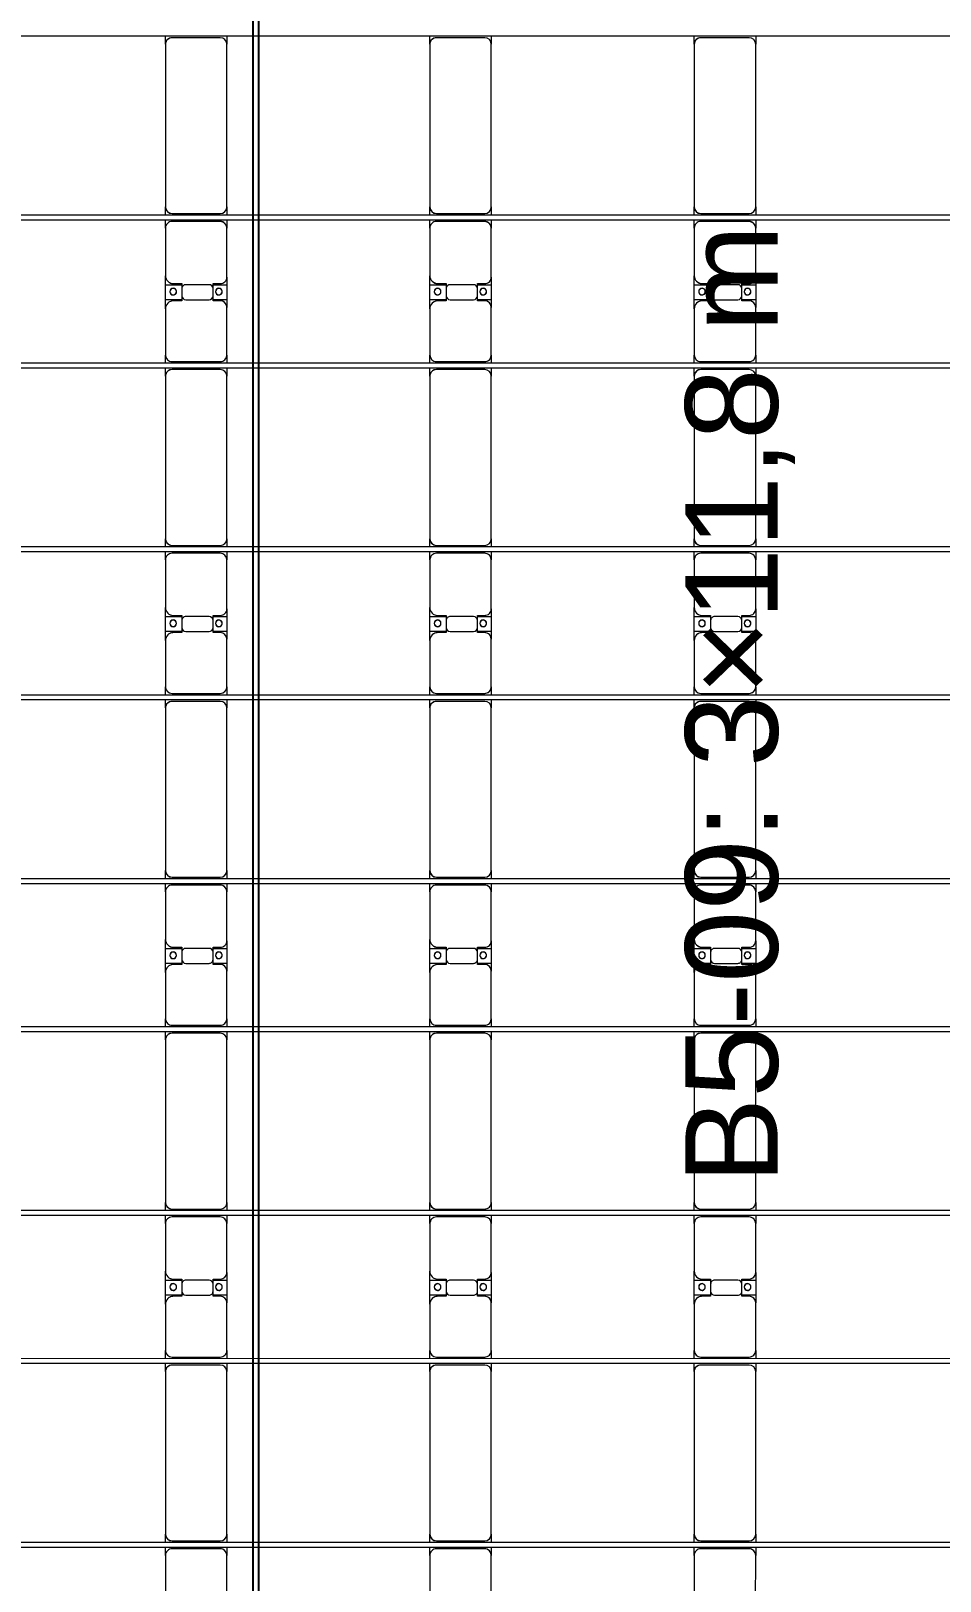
# Model space of a CAD drawing. Header units: millimetres. Extents: x -147246 to 112336, y -213734 to -86506.
# Drawn here: x -5364 to 1512, y -119960 to -108235 of the extents above; entities that cross this region are included whole.
import ezdxf

# ---------------------------------------------------------------- set-up
doc = ezdxf.new("R2010")
doc.units = ezdxf.units.MM
doc.layers.add('A-GENM', color=13, linetype='Continuous', lineweight=9)
doc.layers.add('S-BEAM', color=12, linetype='Continuous', lineweight=9)
doc.layers.add('GC-GHI CHU', color=2, linetype='Continuous')
doc.styles.add('GC_VN', font='arial.ttf')

# ---------------------------------------------------------------- blocks, each defined once
blk = doc.blocks.new('Dầm C52 - Dầm C52-18766-BỐ TRÍ KHUNG KẾT CẤU BÈ PIN 05')
at = {"layer": 'S-BEAM', "color": 1}
blk.add_line((-74474, 20), (74474, 20), dxfattribs=at)
blk = doc.blocks.new('Dầm C52 - Dầm C52-18767-BỐ TRÍ KHUNG KẾT CẤU BÈ PIN 05')
at = {"layer": 'S-BEAM', "color": 1}
for p, q in [((-74474, 20), (74474, 20)), ((74474, -20), (-74474, -20))]:
    blk.add_line(p, q, dxfattribs=at)
blk = doc.blocks.new('Dầm C52 - Dầm C52-18768-BỐ TRÍ KHUNG KẾT CẤU BÈ PIN 05')
at = {"layer": 'S-BEAM', "color": 1}
for p, q in [((-74474, 20), (74474, 20)), ((74474, -20), (-74474, -20))]:
    blk.add_line(p, q, dxfattribs=at)
blk = doc.blocks.new('Dầm C52 - Dầm C52-18769-BỐ TRÍ KHUNG KẾT CẤU BÈ PIN 05')
at = {"layer": 'S-BEAM', "color": 1}
for p, q in [((-74474, 20), (74474, 20)), ((74474, -20), (-74474, -20))]:
    blk.add_line(p, q, dxfattribs=at)
blk = doc.blocks.new('Dầm C52 - Dầm C52-18770-BỐ TRÍ KHUNG KẾT CẤU BÈ PIN 05')
at = {"layer": 'S-BEAM', "color": 1}
for p, q in [((-74474, 20), (74474, 20)), ((74474, -20), (-74474, -20))]:
    blk.add_line(p, q, dxfattribs=at)
blk = doc.blocks.new('Dầm C52 - Dầm C52-18771-BỐ TRÍ KHUNG KẾT CẤU BÈ PIN 05')
at = {"layer": 'S-BEAM', "color": 1}
for p, q in [((-74474, 20), (74474, 20)), ((74474, -20), (-74474, -20))]:
    blk.add_line(p, q, dxfattribs=at)
blk = doc.blocks.new('Dai phao do pin - DẢI PHAO ĐỠ PIN-V71-BỐ TRÍ KHUNG KẾT CẤU BÈ PIN 05')
at = {"layer": 'A-GENM', "color": 7}
for p, q in [((11869, 223), (11930, 223)), ((11880, 173), (11880, -192)), ((13160, 223), (11930, 223)), ((13160, 223), (13219, 223)), ((13210, -192), (13210, 173)), ((13259, 223), (13320, 223)), ((13270, 173), (13270, -192)), ((13690, 223), (13320, 223)), ((13690, 223), (13862, 223)), ((13740, 118), (13740, 173)), ((13832, 118), (13740, 118)), ((13748, 223), (13920, 223)), ((13748, 118), (13748, 223)), ((13870, 118), (13778, 118)), ((13862, 223), (13862, 118)), ((13870, 173), (13870, 118)), ((14280, 223), (13920, 223)), ((14280, 223), (14339, 223)), ((14330, -192), (14330, 173)), ((14379, 223), (14440, 223)), ((14390, 173), (14390, -192)), ((15670, 223), (14440, 223)), ((15670, 223), (15729, 223)), ((15720, -192), (15720, 173)), ((15769, 223), (15830, 223)), ((15780, 173), (15780, -192)), ((16200, 223), (15830, 223)), ((16200, 223), (16372, 223)), ((16250, 118), (16250, 173)), ((16342, 118), (16250, 118)), ((16258, 223), (16430, 223)), ((16258, 118), (16258, 223)), ((16380, 118), (16288, 118)), ((16372, 223), (16372, 118)), ((16380, 173), (16380, 118)), ((16790, 223), (16430, 223)), ((16790, 223), (16849, 223)), ((16840, -192), (16840, 173)), ((16889, 223), (16950, 223)), ((16900, 173), (16900, -192)), ((18180, 223), (16950, 223)), ((18180, 223), (18239, 223)), ((18230, -192), (18230, 173)), ((18279, 223), (18340, 223)), ((18290, 173), (18290, -192)), ((18710, 223), (18340, 223)), ((18710, 223), (18882, 223)), ((18760, 118), (18760, 173)), ((18852, 118), (18760, 118)), ((18768, 223), (18940, 223)), ((18768, 118), (18768, 223)), ((18890, 118), (18798, 118)), ((18882, 223), (18882, 118)), ((18890, 173), (18890, 118)), ((19300, 223), (18940, 223)), ((19300, 223), (19359, 223)), ((19350, -192), (19350, 173)), ((19399, 223), (19460, 223)), ((19410, 173), (19410, -192)), ((20690, 223), (19460, 223)), ((20690, 223), (20749, 223)), ((20740, -192), (20740, 173)), ((20789, 223), (20850, 223)), ((20800, 173), (20800, -192)), ((21220, 223), (20850, 223)), ((21220, 223), (21392, 223)), ((21270, 118), (21270, 173)), ((21362, 118), (21270, 118)), ((21278, 223), (21450, 223)), ((21278, 118), (21278, 223)), ((21400, 118), (21308, 118)), ((21392, 223), (21392, 118)), ((21400, 173), (21400, 118)), ((21810, 223), (21450, 223)), ((21810, 223), (21869, 223)), ((21860, -192), (21860, 173)), ((21909, 223), (21970, 223)), ((21920, 173), (21920, -192)), ((23200, 223), (21970, 223)), ((23200, 223), (23259, 223)), ((23250, -192), (23250, 173)), ((23299, 223), (23360, 223)), ((23310, 173), (23310, -192)), ((23730, 223), (23360, 223)), ((13748, 88), (13748, -88)), ((13862, -88), (13862, 88)), ((16258, 88), (16258, -88)), ((16372, -88), (16372, 88)), ((18768, 88), (18768, -88)), ((18882, -88), (18882, 88)), ((21278, 88), (21278, -88)), ((21392, -88), (21392, 88)), ((13740, -182), (13740, -118)), ((13740, -118), (13832, -118)), ((13748, -242), (13748, -118)), ((13778, -118), (13870, -118)), ((13862, -118), (13862, -242)), ((13870, -118), (13870, -182)), ((16250, -182), (16250, -118)), ((16250, -118), (16342, -118)), ((16258, -242), (16258, -118)), ((16288, -118), (16380, -118)), ((16372, -118), (16372, -242)), ((16380, -118), (16380, -182)), ((18760, -182), (18760, -118)), ((18760, -118), (18852, -118)), ((18768, -242), (18768, -118)), ((18798, -118), (18890, -118)), ((18882, -118), (18882, -242)), ((18890, -118), (18890, -182)), ((21270, -182), (21270, -118)), ((21270, -118), (21362, -118)), ((21278, -242), (21278, -118)), ((21308, -118), (21400, -118)), ((21392, -118), (21392, -242)), ((21400, -118), (21400, -182)), ((11930, -242), (11869, -242)), ((11930, -242), (13160, -242)), ((13219, -242), (13160, -242)), ((13320, -242), (13259, -242)), ((13320, -242), (13680, -242)), ((13862, -242), (13680, -242)), ((13930, -242), (13748, -242)), ((13930, -242), (14280, -242)), ((14339, -242), (14280, -242)), ((14440, -242), (14379, -242)), ((14440, -242), (15670, -242)), ((15729, -242), (15670, -242)), ((15830, -242), (15769, -242)), ((15830, -242), (16190, -242)), ((16372, -242), (16190, -242)), ((16440, -242), (16258, -242)), ((16440, -242), (16790, -242)), ((16849, -242), (16790, -242)), ((16950, -242), (16889, -242)), ((16950, -242), (18180, -242)), ((18239, -242), (18180, -242)), ((18340, -242), (18279, -242)), ((18340, -242), (18700, -242)), ((18882, -242), (18700, -242)), ((18950, -242), (18768, -242)), ((18950, -242), (19300, -242)), ((19359, -242), (19300, -242)), ((19460, -242), (19399, -242)), ((19460, -242), (20690, -242)), ((20749, -242), (20690, -242)), ((20850, -242), (20789, -242)), ((20850, -242), (21210, -242)), ((21392, -242), (21210, -242)), ((21460, -242), (21278, -242)), ((21460, -242), (21810, -242)), ((21869, -242), (21810, -242)), ((21970, -242), (21909, -242)), ((21970, -242), (23200, -242)), ((23259, -242), (23200, -242)), ((23360, -242), (23299, -242)), ((23360, -242), (23720, -242))]:
    blk.add_line(p, q, dxfattribs=at)
for centre, radius, start, end in [((11930, 173), 50, 90, 180), ((11930, 173), 50, 90, 180), ((13160, 173), 50, 0, 90), ((13160, 173), 50, 45, 90), ((13320, 173), 50, 90, 180), ((13320, 173), 50, 135, 180), ((13690, 173), 50, 360, 90), ((13690, 173), 50, 360, 45), ((13778, 88), 30, 90, 180), ((13799, 162), 25, 0, 180), ((13799, 162), 25, 180, 0), ((13801, 162), 25, 360, 180), ((13801, 162), 25, 180, 360), ((13832, 88), 30, 0, 90), ((13920, 173), 50, 90, 180), ((13920, 173), 50, 135, 180), ((14280, 173), 50, 0, 90), ((14280, 173), 50, 0, 45), ((14440, 173), 50, 90, 180), ((14440, 173), 50, 90, 180), ((15670, 173), 50, 0, 90), ((15670, 173), 50, 45, 90), ((15830, 173), 50, 90, 180), ((15830, 173), 50, 135, 180), ((16200, 173), 50, 360, 90), ((16200, 173), 50, 360, 45), ((16288, 88), 30, 90, 180), ((16309, 162), 25, 360, 180), ((16309, 162), 25, 180, 0), ((16311, 162), 25, 0, 180), ((16311, 162), 25, 180, 0), ((16342, 88), 30, 0, 90), ((16430, 173), 50, 90, 180), ((16430, 173), 50, 135, 180), ((16790, 173), 50, 0, 90), ((16790, 173), 50, 0, 45), ((16950, 173), 50, 90, 180), ((16950, 173), 50, 90, 180), ((18180, 173), 50, 0, 90), ((18180, 173), 50, 45, 90), ((18340, 173), 50, 90, 180), ((18340, 173), 50, 135, 180), ((18710, 173), 50, 360, 90), ((18710, 173), 50, 360, 45), ((18798, 88), 30, 90, 180), ((18819, 162), 25, 0, 180), ((18819, 162), 25, 180, 0), ((18821, 162), 25, 360, 180), ((18821, 162), 25, 180, 0), ((18852, 88), 30, 360, 90), ((18940, 173), 50, 90, 180), ((18940, 173), 50, 135, 180), ((19300, 173), 50, 0, 90), ((19300, 173), 50, 0, 45), ((19460, 173), 50, 90, 180), ((19460, 173), 50, 90, 180), ((20690, 173), 50, 360, 90), ((20690, 173), 50, 45, 90), ((20850, 173), 50, 90, 180), ((20850, 173), 50, 135, 180), ((21220, 173), 50, 0, 90), ((21220, 173), 50, 0, 45), ((21308, 88), 30, 90, 180), ((21329, 162), 25, 360, 180), ((21329, 162), 25, 180, 0), ((21331, 162), 25, 360, 180), ((21331, 162), 25, 180, 360), ((21362, 88), 30, 360, 90), ((21450, 173), 50, 90, 180), ((21450, 173), 50, 135, 180), ((21810, 173), 50, 360, 90), ((21810, 173), 50, 0, 45), ((21970, 173), 50, 90, 180), ((21970, 173), 50, 90, 180), ((23200, 173), 50, 0, 90), ((23200, 173), 50, 45, 90), ((23360, 173), 50, 90, 180), ((23360, 173), 50, 135, 180), ((13778, -88), 30, 180, 270), ((13832, -88), 30, 270, 0), ((16288, -88), 30, 180, 270), ((16342, -88), 30, 270, 360), ((18798, -88), 30, 180, 270), ((18852, -88), 30, 270, 0), ((21308, -88), 30, 180, 270), ((21362, -88), 30, 270, 0), ((11930, -192), 50, 180, 270), ((11930, -192), 50, 180, 255), ((13160, -192), 50, 270, 0), ((13160, -192), 50, 270, 345), ((13320, -192), 50, 180, 270), ((13320, -192), 50, 180, 225), ((13680, -182), 60, 270, 360), ((13680, -182), 60, 330, 360), ((13799, -183), 25, 0, 180), ((13799, -183), 25, 180, 0), ((13801, -183), 25, 360, 180), ((13801, -183), 25, 180, 0), ((13930, -182), 60, 180, 270), ((13930, -182), 60, 180, 210), ((14280, -192), 50, 270, 360), ((14280, -192), 50, 315, 360), ((14440, -192), 50, 180, 270), ((14440, -192), 50, 180, 255), ((15670, -192), 50, 270, 0), ((15670, -192), 50, 270, 345), ((15830, -192), 50, 180, 270), ((15830, -192), 50, 180, 225), ((16190, -182), 60, 270, 0), ((16190, -182), 60, 330, 0), ((16309, -183), 25, 0, 180), ((16309, -183), 25, 180, 0), ((16311, -183), 25, 0, 180), ((16311, -183), 25, 180, 0), ((16440, -182), 60, 180, 270), ((16440, -182), 60, 180, 210), ((16790, -192), 50, 270, 0), ((16790, -192), 50, 315, 0), ((16950, -192), 50, 180, 270), ((16950, -192), 50, 180, 255), ((18180, -192), 50, 270, 0), ((18180, -192), 50, 270, 345), ((18340, -192), 50, 180, 270), ((18340, -192), 50, 180, 225), ((18700, -182), 60, 270, 0), ((18700, -182), 60, 330, 0), ((18819, -183), 25, 0, 180), ((18819, -183), 25, 180, 0), ((18821, -183), 25, 0, 180), ((18821, -183), 25, 180, 360), ((18950, -182), 60, 180, 270), ((18950, -182), 60, 180, 210), ((19300, -192), 50, 270, 0), ((19300, -192), 50, 315, 0), ((19460, -192), 50, 180, 270), ((19460, -192), 50, 180, 255), ((20690, -192), 50, 270, 360), ((20690, -192), 50, 270, 345), ((20850, -192), 50, 180, 270), ((20850, -192), 50, 180, 225), ((21210, -182), 60, 270, 360), ((21210, -182), 60, 330, 360), ((21329, -183), 25, 360, 180), ((21329, -183), 25, 180, 360), ((21331, -183), 25, 360, 180), ((21331, -183), 25, 180, 360), ((21460, -182), 60, 180, 270), ((21460, -182), 60, 180, 210), ((21810, -192), 50, 270, 360), ((21810, -192), 50, 315, 360), ((21970, -192), 50, 180, 270), ((21970, -192), 50, 180, 255), ((23200, -192), 50, 270, 0), ((23200, -192), 50, 270, 345), ((23360, -192), 50, 180, 270), ((23360, -192), 50, 180, 225)]:
    blk.add_arc(centre, radius, start, end, dxfattribs=at)
blk = doc.blocks.new('Dai phao do pin - DẢI PHAO ĐỠ PIN-V72-BỐ TRÍ KHUNG KẾT CẤU BÈ PIN 05')
at = {"layer": 'A-GENM', "color": 7}
for p, q in [((11869, 223), (11930, 223)), ((11880, 173), (11880, -192)), ((13160, 223), (11930, 223)), ((13160, 223), (13219, 223)), ((13210, -192), (13210, 173)), ((13259, 223), (13320, 223)), ((13270, 173), (13270, -192)), ((13690, 223), (13320, 223)), ((13690, 223), (13862, 223)), ((13740, 118), (13740, 173)), ((13832, 118), (13740, 118)), ((13748, 223), (13920, 223)), ((13748, 118), (13748, 223)), ((13870, 118), (13778, 118)), ((13862, 223), (13862, 118)), ((13870, 173), (13870, 118)), ((14280, 223), (13920, 223)), ((14280, 223), (14339, 223)), ((14330, -192), (14330, 173)), ((14379, 223), (14440, 223)), ((14390, 173), (14390, -192)), ((15670, 223), (14440, 223)), ((15670, 223), (15729, 223)), ((15720, -192), (15720, 173)), ((15769, 223), (15830, 223)), ((15780, 173), (15780, -192)), ((16200, 223), (15830, 223)), ((16200, 223), (16372, 223)), ((16250, 118), (16250, 173)), ((16342, 118), (16250, 118)), ((16258, 223), (16430, 223)), ((16258, 118), (16258, 223)), ((16380, 118), (16288, 118)), ((16372, 223), (16372, 118)), ((16380, 173), (16380, 118)), ((16790, 223), (16430, 223)), ((16790, 223), (16849, 223)), ((16840, -192), (16840, 173)), ((16889, 223), (16950, 223)), ((16900, 173), (16900, -192)), ((18180, 223), (16950, 223)), ((18180, 223), (18239, 223)), ((18230, -192), (18230, 173)), ((18279, 223), (18340, 223)), ((18290, 173), (18290, -192)), ((18710, 223), (18340, 223)), ((18710, 223), (18882, 223)), ((18760, 118), (18760, 173)), ((18852, 118), (18760, 118)), ((18768, 223), (18940, 223)), ((18768, 118), (18768, 223)), ((18890, 118), (18798, 118)), ((18882, 223), (18882, 118)), ((18890, 173), (18890, 118)), ((19300, 223), (18940, 223)), ((19300, 223), (19359, 223)), ((19350, -192), (19350, 173)), ((19399, 223), (19460, 223)), ((19410, 173), (19410, -192)), ((20690, 223), (19460, 223)), ((20690, 223), (20749, 223)), ((20740, -192), (20740, 173)), ((20789, 223), (20850, 223)), ((20800, 173), (20800, -192)), ((21220, 223), (20850, 223)), ((21220, 223), (21392, 223)), ((21270, 118), (21270, 173)), ((21362, 118), (21270, 118)), ((21278, 223), (21450, 223)), ((21278, 118), (21278, 223)), ((21400, 118), (21308, 118)), ((21392, 223), (21392, 118)), ((21400, 173), (21400, 118)), ((21810, 223), (21450, 223)), ((21810, 223), (21869, 223)), ((21860, -192), (21860, 173)), ((21909, 223), (21970, 223)), ((21920, 173), (21920, -192)), ((23200, 223), (21970, 223)), ((23200, 223), (23259, 223)), ((23250, -192), (23250, 173)), ((23299, 223), (23360, 223)), ((23310, 173), (23310, -192)), ((23730, 223), (23360, 223)), ((13748, 88), (13748, -88)), ((13862, -88), (13862, 88)), ((16258, 88), (16258, -88)), ((16372, -88), (16372, 88)), ((18768, 88), (18768, -88)), ((18882, -88), (18882, 88)), ((21278, 88), (21278, -88)), ((21392, -88), (21392, 88)), ((13740, -182), (13740, -118)), ((13740, -118), (13832, -118)), ((13748, -242), (13748, -118)), ((13778, -118), (13870, -118)), ((13862, -118), (13862, -242)), ((13870, -118), (13870, -182)), ((16250, -182), (16250, -118)), ((16250, -118), (16342, -118)), ((16258, -242), (16258, -118)), ((16288, -118), (16380, -118)), ((16372, -118), (16372, -242)), ((16380, -118), (16380, -182)), ((18760, -182), (18760, -118)), ((18760, -118), (18852, -118)), ((18768, -242), (18768, -118)), ((18798, -118), (18890, -118)), ((18882, -118), (18882, -242)), ((18890, -118), (18890, -182)), ((21270, -182), (21270, -118)), ((21270, -118), (21362, -118)), ((21278, -242), (21278, -118)), ((21308, -118), (21400, -118)), ((21392, -118), (21392, -242)), ((21400, -118), (21400, -182)), ((11930, -242), (11869, -242)), ((11930, -242), (13160, -242)), ((13219, -242), (13160, -242)), ((13320, -242), (13259, -242)), ((13320, -242), (13680, -242)), ((13862, -242), (13680, -242)), ((13930, -242), (13748, -242)), ((13930, -242), (14280, -242)), ((14339, -242), (14280, -242)), ((14440, -242), (14379, -242)), ((14440, -242), (15670, -242)), ((15729, -242), (15670, -242)), ((15830, -242), (15769, -242)), ((15830, -242), (16190, -242)), ((16372, -242), (16190, -242)), ((16440, -242), (16258, -242)), ((16440, -242), (16790, -242)), ((16849, -242), (16790, -242)), ((16950, -242), (16889, -242)), ((16950, -242), (18180, -242)), ((18239, -242), (18180, -242)), ((18340, -242), (18279, -242)), ((18340, -242), (18700, -242)), ((18882, -242), (18700, -242)), ((18950, -242), (18768, -242)), ((18950, -242), (19300, -242)), ((19359, -242), (19300, -242)), ((19460, -242), (19399, -242)), ((19460, -242), (20690, -242)), ((20749, -242), (20690, -242)), ((20850, -242), (20789, -242)), ((20850, -242), (21210, -242)), ((21392, -242), (21210, -242)), ((21460, -242), (21278, -242)), ((21460, -242), (21810, -242)), ((21869, -242), (21810, -242)), ((21970, -242), (21909, -242)), ((21970, -242), (23200, -242)), ((23259, -242), (23200, -242)), ((23360, -242), (23299, -242)), ((23360, -242), (23720, -242))]:
    blk.add_line(p, q, dxfattribs=at)
for centre, radius, start, end in [((11930, 173), 50, 90, 180), ((11930, 173), 50, 90, 180), ((13160, 173), 50, 0, 90), ((13160, 173), 50, 45, 90), ((13320, 173), 50, 90, 180), ((13320, 173), 50, 135, 180), ((13690, 173), 50, 360, 90), ((13690, 173), 50, 360, 45), ((13778, 88), 30, 90, 180), ((13799, 162), 25, 0, 180), ((13799, 162), 25, 180, 0), ((13801, 162), 25, 360, 180), ((13801, 162), 25, 180, 360), ((13832, 88), 30, 0, 90), ((13920, 173), 50, 90, 180), ((13920, 173), 50, 135, 180), ((14280, 173), 50, 0, 90), ((14280, 173), 50, 0, 45), ((14440, 173), 50, 90, 180), ((14440, 173), 50, 90, 180), ((15670, 173), 50, 0, 90), ((15670, 173), 50, 45, 90), ((15830, 173), 50, 90, 180), ((15830, 173), 50, 135, 180), ((16200, 173), 50, 360, 90), ((16200, 173), 50, 360, 45), ((16288, 88), 30, 90, 180), ((16309, 162), 25, 360, 180), ((16309, 162), 25, 180, 0), ((16311, 162), 25, 0, 180), ((16311, 162), 25, 180, 0), ((16342, 88), 30, 0, 90), ((16430, 173), 50, 90, 180), ((16430, 173), 50, 135, 180), ((16790, 173), 50, 0, 90), ((16790, 173), 50, 0, 45), ((16950, 173), 50, 90, 180), ((16950, 173), 50, 90, 180), ((18180, 173), 50, 0, 90), ((18180, 173), 50, 45, 90), ((18340, 173), 50, 90, 180), ((18340, 173), 50, 135, 180), ((18710, 173), 50, 360, 90), ((18710, 173), 50, 360, 45), ((18798, 88), 30, 90, 180), ((18819, 162), 25, 0, 180), ((18819, 162), 25, 180, 0), ((18821, 162), 25, 360, 180), ((18821, 162), 25, 180, 0), ((18852, 88), 30, 360, 90), ((18940, 173), 50, 90, 180), ((18940, 173), 50, 135, 180), ((19300, 173), 50, 0, 90), ((19300, 173), 50, 0, 45), ((19460, 173), 50, 90, 180), ((19460, 173), 50, 90, 180), ((20690, 173), 50, 360, 90), ((20690, 173), 50, 45, 90), ((20850, 173), 50, 90, 180), ((20850, 173), 50, 135, 180), ((21220, 173), 50, 0, 90), ((21220, 173), 50, 0, 45), ((21308, 88), 30, 90, 180), ((21329, 162), 25, 360, 180), ((21329, 162), 25, 180, 0), ((21331, 162), 25, 360, 180), ((21331, 162), 25, 180, 360), ((21362, 88), 30, 360, 90), ((21450, 173), 50, 90, 180), ((21450, 173), 50, 135, 180), ((21810, 173), 50, 360, 90), ((21810, 173), 50, 0, 45), ((21970, 173), 50, 90, 180), ((21970, 173), 50, 90, 180), ((23200, 173), 50, 0, 90), ((23200, 173), 50, 45, 90), ((23360, 173), 50, 90, 180), ((23360, 173), 50, 135, 180), ((13778, -88), 30, 180, 270), ((13832, -88), 30, 270, 0), ((16288, -88), 30, 180, 270), ((16342, -88), 30, 270, 360), ((18798, -88), 30, 180, 270), ((18852, -88), 30, 270, 0), ((21308, -88), 30, 180, 270), ((21362, -88), 30, 270, 0), ((11930, -192), 50, 180, 270), ((11930, -192), 50, 180, 255), ((13160, -192), 50, 270, 0), ((13160, -192), 50, 270, 345), ((13320, -192), 50, 180, 270), ((13320, -192), 50, 180, 225), ((13680, -182), 60, 270, 360), ((13680, -182), 60, 330, 360), ((13799, -183), 25, 0, 180), ((13799, -183), 25, 180, 0), ((13801, -183), 25, 360, 180), ((13801, -183), 25, 180, 0), ((13930, -182), 60, 180, 270), ((13930, -182), 60, 180, 210), ((14280, -192), 50, 270, 360), ((14280, -192), 50, 315, 360), ((14440, -192), 50, 180, 270), ((14440, -192), 50, 180, 255), ((15670, -192), 50, 270, 0), ((15670, -192), 50, 270, 345), ((15830, -192), 50, 180, 270), ((15830, -192), 50, 180, 225), ((16190, -182), 60, 270, 0), ((16190, -182), 60, 330, 0), ((16309, -183), 25, 0, 180), ((16309, -183), 25, 180, 0), ((16311, -183), 25, 0, 180), ((16311, -183), 25, 180, 0), ((16440, -182), 60, 180, 270), ((16440, -182), 60, 180, 210), ((16790, -192), 50, 270, 0), ((16790, -192), 50, 315, 0), ((16950, -192), 50, 180, 270), ((16950, -192), 50, 180, 255), ((18180, -192), 50, 270, 0), ((18180, -192), 50, 270, 345), ((18340, -192), 50, 180, 270), ((18340, -192), 50, 180, 225), ((18700, -182), 60, 270, 0), ((18700, -182), 60, 330, 0), ((18819, -183), 25, 0, 180), ((18819, -183), 25, 180, 0), ((18821, -183), 25, 0, 180), ((18821, -183), 25, 180, 360), ((18950, -182), 60, 180, 270), ((18950, -182), 60, 180, 210), ((19300, -192), 50, 270, 0), ((19300, -192), 50, 315, 0), ((19460, -192), 50, 180, 270), ((19460, -192), 50, 180, 255), ((20690, -192), 50, 270, 360), ((20690, -192), 50, 270, 345), ((20850, -192), 50, 180, 270), ((20850, -192), 50, 180, 225), ((21210, -182), 60, 270, 360), ((21210, -182), 60, 330, 360), ((21329, -183), 25, 360, 180), ((21329, -183), 25, 180, 360), ((21331, -183), 25, 360, 180), ((21331, -183), 25, 180, 360), ((21460, -182), 60, 180, 270), ((21460, -182), 60, 180, 210), ((21810, -192), 50, 270, 360), ((21810, -192), 50, 315, 360), ((21970, -192), 50, 180, 270), ((21970, -192), 50, 180, 255), ((23200, -192), 50, 270, 0), ((23200, -192), 50, 270, 345), ((23360, -192), 50, 180, 270), ((23360, -192), 50, 180, 225)]:
    blk.add_arc(centre, radius, start, end, dxfattribs=at)
blk = doc.blocks.new('Dai phao do pin - DẢI PHAO ĐỠ PIN-V73-BỐ TRÍ KHUNG KẾT CẤU BÈ PIN 05')
at = {"layer": 'A-GENM', "color": 7}
for p, q in [((11869, 223), (11930, 223)), ((11880, 173), (11880, -192)), ((13160, 223), (11930, 223)), ((13160, 223), (13219, 223)), ((13210, -192), (13210, 173)), ((13259, 223), (13320, 223)), ((13270, 173), (13270, -192)), ((13690, 223), (13320, 223)), ((13690, 223), (13862, 223)), ((13740, 118), (13740, 173)), ((13832, 118), (13740, 118)), ((13748, 223), (13920, 223)), ((13748, 118), (13748, 223)), ((13870, 118), (13778, 118)), ((13862, 223), (13862, 118)), ((13870, 173), (13870, 118)), ((14280, 223), (13920, 223)), ((14280, 223), (14339, 223)), ((14330, -192), (14330, 173)), ((14379, 223), (14440, 223)), ((14390, 173), (14390, -192)), ((15670, 223), (14440, 223)), ((15670, 223), (15729, 223)), ((15720, -192), (15720, 173)), ((15769, 223), (15830, 223)), ((15780, 173), (15780, -192)), ((16200, 223), (15830, 223)), ((16200, 223), (16372, 223)), ((16250, 118), (16250, 173)), ((16342, 118), (16250, 118)), ((16258, 223), (16430, 223)), ((16258, 118), (16258, 223)), ((16380, 118), (16288, 118)), ((16372, 223), (16372, 118)), ((16380, 173), (16380, 118)), ((16790, 223), (16430, 223)), ((16790, 223), (16849, 223)), ((16840, -192), (16840, 173)), ((16889, 223), (16950, 223)), ((16900, 173), (16900, -192)), ((18180, 223), (16950, 223)), ((18180, 223), (18239, 223)), ((18230, -192), (18230, 173)), ((18279, 223), (18340, 223)), ((18290, 173), (18290, -192)), ((18710, 223), (18340, 223)), ((18710, 223), (18882, 223)), ((18760, 118), (18760, 173)), ((18852, 118), (18760, 118)), ((18768, 223), (18940, 223)), ((18768, 118), (18768, 223)), ((18890, 118), (18798, 118)), ((18882, 223), (18882, 118)), ((18890, 173), (18890, 118)), ((19300, 223), (18940, 223)), ((19300, 223), (19359, 223)), ((19350, -192), (19350, 173)), ((19399, 223), (19460, 223)), ((19410, 173), (19410, -192)), ((20690, 223), (19460, 223)), ((20690, 223), (20749, 223)), ((20740, -192), (20740, 173)), ((20789, 223), (20850, 223)), ((20800, 173), (20800, -192)), ((21220, 223), (20850, 223)), ((21220, 223), (21392, 223)), ((21270, 118), (21270, 173)), ((21362, 118), (21270, 118)), ((21278, 223), (21450, 223)), ((21278, 118), (21278, 223)), ((21400, 118), (21308, 118)), ((21392, 223), (21392, 118)), ((21400, 173), (21400, 118)), ((21810, 223), (21450, 223)), ((21810, 223), (21869, 223)), ((21860, -192), (21860, 173)), ((21909, 223), (21970, 223)), ((21920, 173), (21920, -192)), ((23200, 223), (21970, 223)), ((23200, 223), (23259, 223)), ((23250, -192), (23250, 173)), ((23299, 223), (23360, 223)), ((23310, 173), (23310, -192)), ((23730, 223), (23360, 223)), ((13748, 88), (13748, -88)), ((13862, -88), (13862, 88)), ((16258, 88), (16258, -88)), ((16372, -88), (16372, 88)), ((18768, 88), (18768, -88)), ((18882, -88), (18882, 88)), ((21278, 88), (21278, -88)), ((21392, -88), (21392, 88)), ((13740, -182), (13740, -118)), ((13740, -118), (13832, -118)), ((13748, -242), (13748, -118)), ((13778, -118), (13870, -118)), ((13862, -118), (13862, -242)), ((13870, -118), (13870, -182)), ((16250, -182), (16250, -118)), ((16250, -118), (16342, -118)), ((16258, -242), (16258, -118)), ((16288, -118), (16380, -118)), ((16372, -118), (16372, -242)), ((16380, -118), (16380, -182)), ((18760, -182), (18760, -118)), ((18760, -118), (18852, -118)), ((18768, -242), (18768, -118)), ((18798, -118), (18890, -118)), ((18882, -118), (18882, -242)), ((18890, -118), (18890, -182)), ((21270, -182), (21270, -118)), ((21270, -118), (21362, -118)), ((21278, -242), (21278, -118)), ((21308, -118), (21400, -118)), ((21392, -118), (21392, -242)), ((21400, -118), (21400, -182)), ((11930, -242), (11869, -242)), ((11930, -242), (13160, -242)), ((13219, -242), (13160, -242)), ((13320, -242), (13259, -242)), ((13320, -242), (13680, -242)), ((13862, -242), (13680, -242)), ((13930, -242), (13748, -242)), ((13930, -242), (14280, -242)), ((14339, -242), (14280, -242)), ((14440, -242), (14379, -242)), ((14440, -242), (15670, -242)), ((15729, -242), (15670, -242)), ((15830, -242), (15769, -242)), ((15830, -242), (16190, -242)), ((16372, -242), (16190, -242)), ((16440, -242), (16258, -242)), ((16440, -242), (16790, -242)), ((16849, -242), (16790, -242)), ((16950, -242), (16889, -242)), ((16950, -242), (18180, -242)), ((18239, -242), (18180, -242)), ((18340, -242), (18279, -242)), ((18340, -242), (18700, -242)), ((18882, -242), (18700, -242)), ((18950, -242), (18768, -242)), ((18950, -242), (19300, -242)), ((19359, -242), (19300, -242)), ((19460, -242), (19399, -242)), ((19460, -242), (20690, -242)), ((20749, -242), (20690, -242)), ((20850, -242), (20789, -242)), ((20850, -242), (21210, -242)), ((21392, -242), (21210, -242)), ((21460, -242), (21278, -242)), ((21460, -242), (21810, -242)), ((21869, -242), (21810, -242)), ((21970, -242), (21909, -242)), ((21970, -242), (23200, -242)), ((23259, -242), (23200, -242)), ((23360, -242), (23299, -242)), ((23360, -242), (23720, -242))]:
    blk.add_line(p, q, dxfattribs=at)
for centre, radius, start, end in [((11930, 173), 50, 90, 180), ((11930, 173), 50, 90, 180), ((13160, 173), 50, 0, 90), ((13160, 173), 50, 45, 90), ((13320, 173), 50, 90, 180), ((13320, 173), 50, 135, 180), ((13690, 173), 50, 360, 90), ((13690, 173), 50, 360, 45), ((13778, 88), 30, 90, 180), ((13799, 162), 25, 0, 180), ((13799, 162), 25, 180, 0), ((13801, 162), 25, 360, 180), ((13801, 162), 25, 180, 360), ((13832, 88), 30, 0, 90), ((13920, 173), 50, 90, 180), ((13920, 173), 50, 135, 180), ((14280, 173), 50, 0, 90), ((14280, 173), 50, 0, 45), ((14440, 173), 50, 90, 180), ((14440, 173), 50, 90, 180), ((15670, 173), 50, 0, 90), ((15670, 173), 50, 45, 90), ((15830, 173), 50, 90, 180), ((15830, 173), 50, 135, 180), ((16200, 173), 50, 360, 90), ((16200, 173), 50, 360, 45), ((16288, 88), 30, 90, 180), ((16309, 162), 25, 360, 180), ((16309, 162), 25, 180, 0), ((16311, 162), 25, 0, 180), ((16311, 162), 25, 180, 0), ((16342, 88), 30, 0, 90), ((16430, 173), 50, 90, 180), ((16430, 173), 50, 135, 180), ((16790, 173), 50, 0, 90), ((16790, 173), 50, 0, 45), ((16950, 173), 50, 90, 180), ((16950, 173), 50, 90, 180), ((18180, 173), 50, 0, 90), ((18180, 173), 50, 45, 90), ((18340, 173), 50, 90, 180), ((18340, 173), 50, 135, 180), ((18710, 173), 50, 360, 90), ((18710, 173), 50, 360, 45), ((18798, 88), 30, 90, 180), ((18819, 162), 25, 0, 180), ((18819, 162), 25, 180, 0), ((18821, 162), 25, 360, 180), ((18821, 162), 25, 180, 0), ((18852, 88), 30, 360, 90), ((18940, 173), 50, 90, 180), ((18940, 173), 50, 135, 180), ((19300, 173), 50, 0, 90), ((19300, 173), 50, 0, 45), ((19460, 173), 50, 90, 180), ((19460, 173), 50, 90, 180), ((20690, 173), 50, 360, 90), ((20690, 173), 50, 45, 90), ((20850, 173), 50, 90, 180), ((20850, 173), 50, 135, 180), ((21220, 173), 50, 0, 90), ((21220, 173), 50, 0, 45), ((21308, 88), 30, 90, 180), ((21329, 162), 25, 360, 180), ((21329, 162), 25, 180, 0), ((21331, 162), 25, 360, 180), ((21331, 162), 25, 180, 360), ((21362, 88), 30, 360, 90), ((21450, 173), 50, 90, 180), ((21450, 173), 50, 135, 180), ((21810, 173), 50, 360, 90), ((21810, 173), 50, 0, 45), ((21970, 173), 50, 90, 180), ((21970, 173), 50, 90, 180), ((23200, 173), 50, 0, 90), ((23200, 173), 50, 45, 90), ((23360, 173), 50, 90, 180), ((23360, 173), 50, 135, 180), ((13778, -88), 30, 180, 270), ((13832, -88), 30, 270, 0), ((16288, -88), 30, 180, 270), ((16342, -88), 30, 270, 360), ((18798, -88), 30, 180, 270), ((18852, -88), 30, 270, 0), ((21308, -88), 30, 180, 270), ((21362, -88), 30, 270, 0), ((11930, -192), 50, 180, 270), ((11930, -192), 50, 180, 255), ((13160, -192), 50, 270, 0), ((13160, -192), 50, 270, 345), ((13320, -192), 50, 180, 270), ((13320, -192), 50, 180, 225), ((13680, -182), 60, 270, 360), ((13680, -182), 60, 330, 360), ((13799, -183), 25, 0, 180), ((13799, -183), 25, 180, 0), ((13801, -183), 25, 360, 180), ((13801, -183), 25, 180, 0), ((13930, -182), 60, 180, 270), ((13930, -182), 60, 180, 210), ((14280, -192), 50, 270, 360), ((14280, -192), 50, 315, 360), ((14440, -192), 50, 180, 270), ((14440, -192), 50, 180, 255), ((15670, -192), 50, 270, 0), ((15670, -192), 50, 270, 345), ((15830, -192), 50, 180, 270), ((15830, -192), 50, 180, 225), ((16190, -182), 60, 270, 0), ((16190, -182), 60, 330, 0), ((16309, -183), 25, 0, 180), ((16309, -183), 25, 180, 0), ((16311, -183), 25, 0, 180), ((16311, -183), 25, 180, 0), ((16440, -182), 60, 180, 270), ((16440, -182), 60, 180, 210), ((16790, -192), 50, 270, 0), ((16790, -192), 50, 315, 0), ((16950, -192), 50, 180, 270), ((16950, -192), 50, 180, 255), ((18180, -192), 50, 270, 0), ((18180, -192), 50, 270, 345), ((18340, -192), 50, 180, 270), ((18340, -192), 50, 180, 225), ((18700, -182), 60, 270, 0), ((18700, -182), 60, 330, 0), ((18819, -183), 25, 0, 180), ((18819, -183), 25, 180, 0), ((18821, -183), 25, 0, 180), ((18821, -183), 25, 180, 360), ((18950, -182), 60, 180, 270), ((18950, -182), 60, 180, 210), ((19300, -192), 50, 270, 0), ((19300, -192), 50, 315, 0), ((19460, -192), 50, 180, 270), ((19460, -192), 50, 180, 255), ((20690, -192), 50, 270, 360), ((20690, -192), 50, 270, 345), ((20850, -192), 50, 180, 270), ((20850, -192), 50, 180, 225), ((21210, -182), 60, 270, 360), ((21210, -182), 60, 330, 360), ((21329, -183), 25, 360, 180), ((21329, -183), 25, 180, 360), ((21331, -183), 25, 360, 180), ((21331, -183), 25, 180, 360), ((21460, -182), 60, 180, 270), ((21460, -182), 60, 180, 210), ((21810, -192), 50, 270, 360), ((21810, -192), 50, 315, 360), ((21970, -192), 50, 180, 270), ((21970, -192), 50, 180, 255), ((23200, -192), 50, 270, 0), ((23200, -192), 50, 270, 345), ((23360, -192), 50, 180, 270), ((23360, -192), 50, 180, 225)]:
    blk.add_arc(centre, radius, start, end, dxfattribs=at)
blk = doc.blocks.new('Dầm C52 - Hộp 40x60-25905-BỐ TRÍ KHUNG KẾT CẤU BÈ PIN 05')
at = {"layer": 'S-BEAM', "color": 3, "lineweight": 25}
for p, q in [((-55977, 20), (55977, 20)), ((55977, -20), (-55977, -20))]:
    blk.add_line(p, q, dxfattribs=at)
blk = doc.blocks.new('HOBANMONG_BEPIN 5_rvt-1-BỐ TRÍ KHUNG KẾT CẤU BÈ PIN 05')
at = {"layer": 'A-GENM', "color": 3, "lineweight": 25, "rotation": 269.9997710125194}
for name, p in [('Dai phao do pin - DẢI PHAO ĐỠ PIN-V71-BỐ TRÍ KHUNG KẾT CẤU BÈ PIN 05', (-4105, -96406)), ('Dai phao do pin - DẢI PHAO ĐỠ PIN-V72-BỐ TRÍ KHUNG KẾT CẤU BÈ PIN 05', (-2105, -96406)), ('Dai phao do pin - DẢI PHAO ĐỠ PIN-V73-BỐ TRÍ KHUNG KẾT CẤU BÈ PIN 05', (-105, -96406))]:
    blk.add_blockref(name, p, dxfattribs=at)
at = {"layer": 'S-BEAM', "color": 3, "lineweight": 25}
for name, p, rotation in [('Dầm C52 - Hộp 40x60-25905-BỐ TRÍ KHUNG KẾT CẤU BÈ PIN 05', (-3664, -148542), 269.9997710125197), ('Dầm C52 - Dầm C52-18766-BỐ TRÍ KHUNG KẾT CẤU BÈ PIN 05', (-66080, -108255), 179.9997710135151), ('Dầm C52 - Dầm C52-18767-BỐ TRÍ KHUNG KẾT CẤU BÈ PIN 05', (-66080, -109645), 179.9997710135151), ('Dầm C52 - Dầm C52-18767-BỐ TRÍ KHUNG KẾT CẤU BÈ PIN 05', (-66080, -110765), 179.9997710135151), ('Dầm C52 - Dầm C52-18768-BỐ TRÍ KHUNG KẾT CẤU BÈ PIN 05', (-66080, -112155), 179.9997710135151), ('Dầm C52 - Dầm C52-18768-BỐ TRÍ KHUNG KẾT CẤU BÈ PIN 05', (-66080, -113275), 179.9997710135151), ('Dầm C52 - Dầm C52-18769-BỐ TRÍ KHUNG KẾT CẤU BÈ PIN 05', (-66080, -114665), 179.9997710135151), ('Dầm C52 - Dầm C52-18769-BỐ TRÍ KHUNG KẾT CẤU BÈ PIN 05', (-66080, -115785), 179.9997710135151), ('Dầm C52 - Dầm C52-18770-BỐ TRÍ KHUNG KẾT CẤU BÈ PIN 05', (-66080, -117175), 179.9997710135151), ('Dầm C52 - Dầm C52-18770-BỐ TRÍ KHUNG KẾT CẤU BÈ PIN 05', (-66080, -118295), 179.9997710135151), ('Dầm C52 - Dầm C52-18771-BỐ TRÍ KHUNG KẾT CẤU BÈ PIN 05', (-66080, -119685), 179.9997710135151)]:
    blk.add_blockref(name, p, dxfattribs=dict(at, rotation=rotation))

msp = doc.modelspace()

# ---------------------------------------------------------------- block references
at = {"lineweight": 5}
msp.add_blockref('HOBANMONG_BEPIN 5_rvt-1-BỐ TRÍ KHUNG KẾT CẤU BÈ PIN 05', (0, 0), dxfattribs=at)

# ---------------------------------------------------------------- texts
at = {"layer": 'GC-GHI CHU', "style": 'GC_VN'}
msp.add_text('B5-09: 3×11,8 m', height=700, rotation=90, dxfattribs=at).set_placement((285, -116956))

doc.saveas('drawing.dxf')
